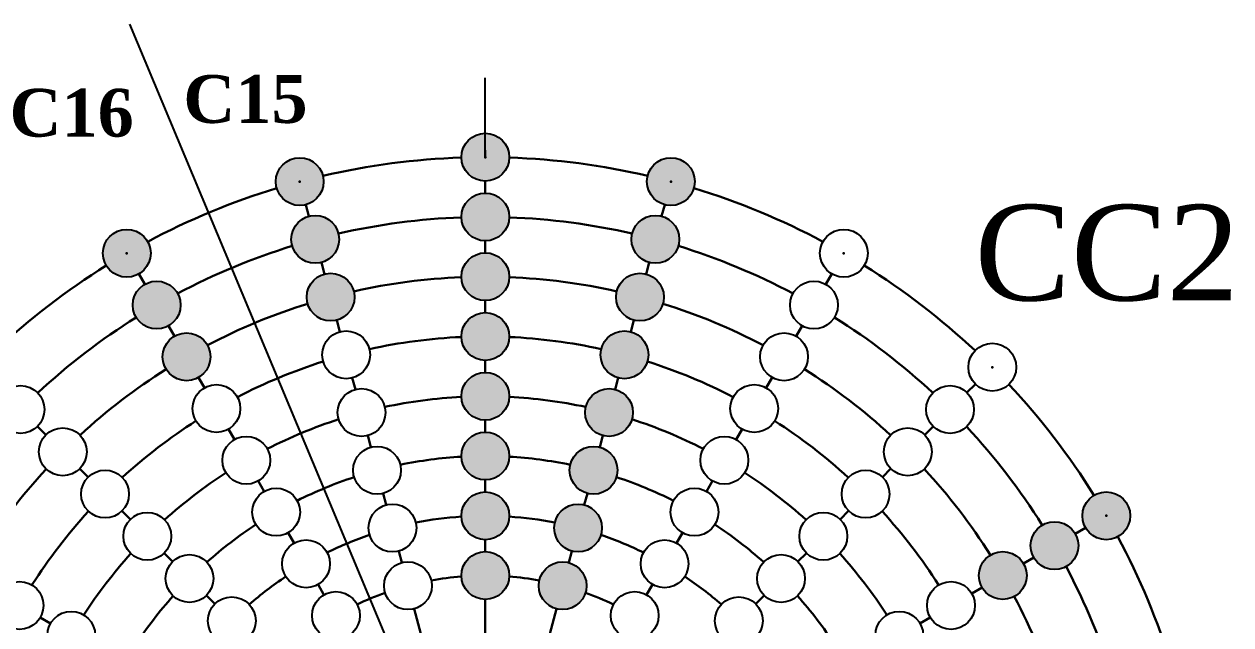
# Model space of a CAD drawing. Header units: inches. Extents: x 53 to 275, y 28 to 179.
# Drawn here: x 245.6 to 270.85, y 111.38 to 123.95 of the extents above; entities that cross this region are included whole.
import ezdxf

# ---------------------------------------------------------------- set-up
doc = ezdxf.new("R2010")
doc.units = ezdxf.units.IN
doc.header["$MEASUREMENT"] = 0

msp = doc.modelspace()

# ---------------------------------------------------------------- hatches: boundary and pattern name
h = msp.add_hatch(color=4)
h.set_gradient(color1=(240, 228, 15), color2=(240, 228, 15), one_color=1, tint=0.5)
h.paths.add_polyline_path([(257.368, 112.203, 1), (256.368, 112.203, 1)])
h.paths.add_polyline_path([(257.692, 113.411, 1), (256.692, 113.411, 1)])
h.paths.add_polyline_path([(258.015, 114.618, 1), (257.015, 114.618, 1)])
h.paths.add_polyline_path([(258.339, 115.826, 1), (257.339, 115.826, 1)])
h.paths.add_polyline_path([(258.662, 117.033, 1), (257.662, 117.033, 1)])
h.paths.add_polyline_path([(258.986, 118.24, 1), (257.986, 118.24, 1)])
h.paths.add_polyline_path([(259.633, 120.655, 1), (258.633, 120.655, 1)])
h.paths.add_polyline_path([(259.309, 119.448, 1), (258.309, 119.448, 1)])
h.paths.add_polyline_path([(255.751, 121.166, 1), (254.751, 121.166, 1)])
h.paths.add_polyline_path([(255.751, 119.916, 1), (254.751, 119.916, 1)])
h.paths.add_polyline_path([(255.751, 118.666, 1), (254.751, 118.666, 1)])
h.paths.add_polyline_path([(255.751, 117.416, 1), (254.751, 117.416, 1)])
h.paths.add_polyline_path([(255.751, 116.166, 1), (254.751, 116.166, 1)])
h.paths.add_polyline_path([(255.751, 114.916, 1), (254.751, 114.916, 1)])
h.paths.add_polyline_path([(255.751, 113.666, 1), (254.751, 113.666, 1)])
h.paths.add_polyline_path([(255.751, 112.416, 1), (254.751, 112.416, 1)])
h.paths.add_polyline_path([(251.868, 120.655, 1), (250.868, 120.655, 1)])
h.paths.add_polyline_path([(252.192, 119.448, 1), (251.192, 119.448, 1)])
h.paths.add_polyline_path([(252.515, 118.24, 1), (251.515, 118.24, 1)])
h.paths.add_polyline_path([(249.501, 116.992, 1), (248.501, 116.992, 1)])
h.paths.add_polyline_path([(248.876, 118.074, 1), (247.876, 118.074, 1)])
h.paths.add_polyline_path([(248.251, 119.157, 1), (247.251, 119.157, 1)])
h.paths.add_polyline_path([(241.262, 110.049, 1), (240.262, 110.049, 1)])
h.paths.add_polyline_path([(242.469, 109.725, 1), (241.469, 109.725, 1)])
h.paths.add_polyline_path([(243.676, 109.402, 1), (242.676, 109.402, 1)])
h.paths.add_polyline_path([(244.884, 109.078, 1), (243.884, 109.078, 1)])
h.paths.add_polyline_path([(246.091, 108.755, 1), (245.091, 108.755, 1)])
h.paths.add_polyline_path([(247.299, 108.431, 1), (246.299, 108.431, 1)])
h.paths.add_polyline_path([(248.506, 108.107, 1), (247.506, 108.107, 1)])
h.paths.add_polyline_path([(249.714, 107.784, 1), (248.714, 107.784, 1)])
h.paths.add_polyline_path([(249.501, 106.166, 1), (248.501, 106.166, 1)])
h.paths.add_polyline_path([(248.251, 106.166, 1), (247.251, 106.166, 1)])
h.paths.add_polyline_path([(247.001, 106.166, 1), (246.001, 106.166, 1)])
h.paths.add_polyline_path([(245.751, 106.166, 1), (244.751, 106.166, 1)])
h.paths.add_polyline_path([(244.501, 106.166, 1), (243.501, 106.166, 1)])
h.paths.add_polyline_path([(243.251, 106.166, 1), (242.251, 106.166, 1)])
h.paths.add_polyline_path([(242.001, 106.166, 1), (241.001, 106.166, 1)])
h.paths.add_polyline_path([(240.751, 106.166, 1), (239.751, 106.166, 1)])
h.paths.add_polyline_path([(244.925, 99.916, 1), (243.925, 99.916, 1)])
h.paths.add_polyline_path([(243.843, 99.291, 1), (242.843, 99.291, 1)])
h.paths.add_polyline_path([(242.76, 98.666, 1), (241.76, 98.666, 1)])
h.paths.add_polyline_path([(241.262, 102.284, 1), (240.262, 102.284, 1)])
h.paths.add_polyline_path([(242.469, 102.608, 1), (241.469, 102.608, 1)])
h.paths.add_polyline_path([(243.676, 102.931, 1), (242.676, 102.931, 1)])
h.paths.add_polyline_path([(251.868, 91.677, 1), (250.868, 91.677, 1)])
h.paths.add_polyline_path([(252.192, 92.885, 1), (251.192, 92.885, 1)])
h.paths.add_polyline_path([(252.515, 94.092, 1), (251.515, 94.092, 1)])
h.paths.add_polyline_path([(252.839, 95.3, 1), (251.839, 95.3, 1)])
h.paths.add_polyline_path([(253.162, 96.507, 1), (252.162, 96.507, 1)])
h.paths.add_polyline_path([(253.486, 97.714, 1), (252.486, 97.714, 1)])
h.paths.add_polyline_path([(253.809, 98.922, 1), (252.809, 98.922, 1)])
h.paths.add_polyline_path([(254.133, 100.129, 1), (253.133, 100.129, 1)])
h.paths.add_polyline_path([(255.751, 99.916, 1), (254.751, 99.916, 1)])
h.paths.add_polyline_path([(255.751, 98.666, 1), (254.751, 98.666, 1)])
h.paths.add_polyline_path([(255.751, 97.416, 1), (254.751, 97.416, 1)])
h.paths.add_polyline_path([(255.751, 96.166, 1), (254.751, 96.166, 1)])
h.paths.add_polyline_path([(255.751, 94.916, 1), (254.751, 94.916, 1)])
h.paths.add_polyline_path([(255.751, 93.666, 1), (254.751, 93.666, 1)])
h.paths.add_polyline_path([(255.751, 92.416, 1), (254.751, 92.416, 1)])
h.paths.add_polyline_path([(255.751, 91.166, 1), (254.751, 91.166, 1)])
h.paths.add_polyline_path([(259.633, 91.677, 1), (258.633, 91.677, 1)])
h.paths.add_polyline_path([(259.309, 92.885, 1), (258.309, 92.885, 1)])
h.paths.add_polyline_path([(258.986, 94.092, 1), (257.986, 94.092, 1)])
h.paths.add_polyline_path([(262.001, 95.341, 1), (261.001, 95.341, 1)])
h.paths.add_polyline_path([(262.626, 94.258, 1), (261.626, 94.258, 1)])
h.paths.add_polyline_path([(263.251, 93.176, 1), (262.251, 93.176, 1)])
h.paths.add_polyline_path([(262.001, 106.166, 1), (261.001, 106.166, 1)])
h.paths.add_polyline_path([(263.251, 106.166, 1), (262.251, 106.166, 1)])
h.paths.add_polyline_path([(264.501, 106.166, 1), (263.501, 106.166, 1)])
h.paths.add_polyline_path([(265.751, 106.166, 1), (264.751, 106.166, 1)])
h.paths.add_polyline_path([(267.001, 106.166, 1), (266.001, 106.166, 1)])
h.paths.add_polyline_path([(268.251, 106.166, 1), (267.251, 106.166, 1)])
h.paths.add_polyline_path([(269.501, 106.166, 1), (268.501, 106.166, 1)])
h.paths.add_polyline_path([(270.751, 106.166, 1), (269.751, 106.166, 1)])
h.paths.add_polyline_path([(270.239, 102.284, 1), (269.239, 102.284, 1)])
h.paths.add_polyline_path([(269.032, 102.608, 1), (268.032, 102.608, 1)])
h.paths.add_polyline_path([(267.825, 102.931, 1), (266.825, 102.931, 1)])
h.paths.add_polyline_path([(266.617, 103.255, 1), (265.617, 103.255, 1)])
h.paths.add_polyline_path([(265.41, 103.578, 1), (264.41, 103.578, 1)])
h.paths.add_polyline_path([(264.202, 103.902, 1), (263.202, 103.902, 1)])
h.paths.add_polyline_path([(262.995, 104.225, 1), (261.995, 104.225, 1)])
h.paths.add_polyline_path([(261.788, 104.549, 1), (260.788, 104.549, 1)])
h.paths.add_polyline_path([(268.741, 113.666, 1), (267.741, 113.666, 1)])
h.paths.add_polyline_path([(267.658, 113.041, 1), (266.658, 113.041, 1)])
h.paths.add_polyline_path([(266.576, 112.416, 1), (265.576, 112.416, 1)])
h.paths.add_polyline_path([(267.825, 109.402, 1), (266.825, 109.402, 1)])
h.paths.add_polyline_path([(269.032, 109.725, 1), (268.032, 109.725, 1)])
h.paths.add_polyline_path([(270.239, 110.049, 1), (269.239, 110.049, 1)])

# ---------------------------------------------------------------- linework, layer by layer
at = {"color": 1}
msp.add_line((255.251, 106.161), (247.818, 123.949), dxfattribs=at)
at = {"color": 4}
msp.add_line((255.251, 121.166), (255.25, 122.824), dxfattribs=at)
at = {"lineweight": 30}
for p, q in [((255.251, 121.316), (255.251, 121.166)), ((255.251, 120.666), (255.251, 120.416)), ((251.562, 119.931), (251.498, 120.172)), ((258.939, 119.931), (259.003, 120.172)), ((255.251, 119.416), (255.251, 119.166)), ((251.886, 118.723), (251.821, 118.965)), ((258.615, 118.723), (258.68, 118.965)), ((248.126, 118.507), (248.001, 118.724)), ((262.501, 118.724), (262.376, 118.507)), ((255.251, 118.166), (255.251, 117.916)), ((248.751, 117.425), (248.626, 117.641)), ((252.209, 117.516), (252.145, 117.757)), ((258.292, 117.516), (258.356, 117.757)), ((261.876, 117.641), (261.751, 117.425)), ((255.251, 116.916), (255.251, 116.666)), ((249.376, 116.342), (249.251, 116.559)), ((252.533, 116.309), (252.468, 116.55)), ((257.968, 116.309), (258.033, 116.55)), ((261.251, 116.559), (261.126, 116.342)), ((265.504, 116.419), (265.327, 116.243)), ((255.251, 115.666), (255.251, 115.416)), ((245.881, 115.536), (246.058, 115.359)), ((250.001, 115.26), (249.876, 115.476)), ((260.626, 115.476), (260.501, 115.26)), ((264.62, 115.536), (264.443, 115.359)), ((252.856, 115.101), (252.792, 115.343)), ((257.645, 115.101), (257.709, 115.343)), ((246.765, 114.652), (246.942, 114.475)), ((263.736, 114.652), (263.559, 114.475)), ((250.626, 114.177), (250.501, 114.394)), ((255.251, 114.416), (255.251, 114.166)), ((260.001, 114.394), (259.876, 114.177)), ((253.18, 113.894), (253.115, 114.135)), ((257.321, 113.894), (257.386, 114.135)), ((247.649, 113.768), (247.826, 113.591)), ((262.852, 113.768), (262.675, 113.591)), ((267.591, 113.291), (267.808, 113.416)), ((251.251, 113.095), (251.126, 113.311)), ((255.251, 113.166), (255.251, 112.916)), ((259.376, 113.311), (259.251, 113.095)), ((248.533, 112.884), (248.71, 112.707)), ((253.504, 112.686), (253.439, 112.928)), ((256.998, 112.686), (257.062, 112.928)), ((261.968, 112.884), (261.791, 112.707)), ((266.509, 112.666), (266.725, 112.791)), ((251.876, 112.012), (251.751, 112.229)), ((258.751, 112.229), (258.626, 112.012)), ((265.426, 112.041), (265.643, 112.166)), ((249.417, 112), (249.594, 111.823)), ((255.251, 111.916), (255.251, 110.666)), ((261.084, 112), (260.907, 111.823)), ((254.086, 110.513), (253.762, 111.72)), ((256.415, 110.513), (256.739, 111.72)), ((246.157, 111.416), (245.941, 111.541)), ((264.344, 111.416), (264.56, 111.541))]:
    msp.add_line(p, q, dxfattribs=at)
at = {"color": 4}
for centre in [(255.251, 121.166), (251.368, 120.655), (259.133, 120.655), (255.251, 119.916), (251.692, 119.448), (258.809, 119.448), (247.751, 119.157), (262.751, 119.157), (255.251, 118.666), (252.015, 118.24), (258.486, 118.24), (248.376, 118.074), (262.126, 118.074), (255.251, 117.416), (249.001, 116.992), (252.339, 117.033), (258.162, 117.033), (261.501, 116.992), (265.857, 116.773), (255.251, 116.166), (245.528, 115.889), (249.626, 115.909), (260.876, 115.909), (264.973, 115.889), (252.662, 115.826), (257.839, 115.826), (246.412, 115.005), (255.251, 114.916), (264.089, 115.005), (250.251, 114.827), (252.986, 114.618), (257.515, 114.618), (260.251, 114.827), (247.296, 114.121), (263.206, 114.121), (250.876, 113.744), (255.251, 113.666), (259.626, 113.744), (268.241, 113.666), (253.309, 113.411), (257.192, 113.411), (248.179, 113.237), (262.322, 113.237), (267.158, 113.041), (251.501, 112.662), (259.001, 112.662), (249.063, 112.354), (255.251, 112.416), (261.438, 112.354), (266.076, 112.416), (253.633, 112.203), (256.868, 112.203), (245.508, 111.791), (264.993, 111.791), (249.947, 111.47), (252.126, 111.579), (258.376, 111.579), (260.554, 111.47), (246.59, 111.166), (263.911, 111.166)]:
    msp.add_circle(centre, 0.5, dxfattribs=at)
at = {"lineweight": 30}
for radius, start, end in [(15, 91.9099, 103.0901), (15, 76.9099, 88.0901), (15, 106.9099, 118.0901), (15, 61.9099, 73.0901), (13.75, 92.0836, 102.9164), (13.75, 77.0836, 87.9164), (13.75, 107.0836, 117.9164), (13.75, 62.0836, 72.9164), (15, 121.9099, 133.0901), (12.5, 92.292, 102.708), (12.5, 77.292, 87.708), (15, 46.9099, 58.0901), (12.5, 107.292, 117.708), (12.5, 62.292, 72.708), (13.75, 122.0836, 132.9164), (13.75, 47.0836, 57.9164), (11.25, 92.5467, 102.4533), (11.25, 77.5467, 87.4533), (11.25, 107.5467, 117.4533), (11.25, 62.5467, 72.4533), (12.5, 122.292, 132.708), (12.5, 47.292, 57.708), (15, 31.9099, 43.0901), (10, 92.8651, 102.1349), (10, 77.8651, 87.1349), (11.25, 122.5467, 132.4533), (10, 107.8651, 117.1349), (10, 62.8651, 72.1349), (11.25, 47.5467, 57.4533), (13.75, 32.0836, 42.9164), (8.75, 93.2745, 101.7255), (8.75, 78.2745, 86.7255), (12.5, 137.292, 147.708), (12.5, 32.292, 42.708), (10, 122.8651, 132.1349), (8.75, 108.2745, 116.7255), (8.75, 63.2745, 71.7255), (10, 47.8651, 57.1349), (11.25, 137.5467, 147.4533), (7.5, 93.8204, 101.1796), (7.5, 78.8204, 86.1796), (11.25, 32.5467, 42.4533), (8.75, 123.2745, 131.7255), (8.75, 48.2745, 56.7255), (7.5, 108.8204, 116.1796), (7.5, 63.8204, 71.1796), (15, 16.9099, 28.0901), (10, 137.8651, 147.1349), (10, 32.8651, 42.1349), (13.75, 17.0836, 27.9164), (7.5, 123.8204, 131.1796), (6.25, 94.5849, 100.4151), (6.25, 79.5849, 85.4151), (7.5, 48.8204, 56.1796), (8.75, 138.2745, 146.7255), (6.25, 109.5849, 115.4151), (6.25, 64.5849, 70.4151), (8.75, 33.2745, 41.7255), (12.5, 17.292, 27.708)]:
    msp.add_arc((255.251, 106.166), radius, start, end, dxfattribs=at)
for p in [(255.251, 121.166), (251.368, 120.655), (259.133, 120.655), (247.751, 119.157), (262.751, 119.157), (265.857, 116.773), (268.241, 113.666)]:
    msp.add_point(p, dxfattribs=at)

# ---------------------------------------------------------------- texts
at = {"color": 1, "attachment_point": 1}
for s, insert, char_height, width in [('{\\fTimes New Roman|b1|i0|c0|p18;C15}', (248.932, 122.884), 1, 3.02513), ('{\\fTimes New Roman|b1|i0|c0|p18;C16}', (245.296, 122.597), 1, 2.68846), ('{\\fTimes New Roman|b0|i0|c0|p18;\\Q1;CC2}', (265.47, 120.172), 2, 6.93401)]:
    msp.add_mtext(s, dxfattribs=dict(at, insert=insert, char_height=char_height, width=width))

doc.saveas('drawing.dxf')
